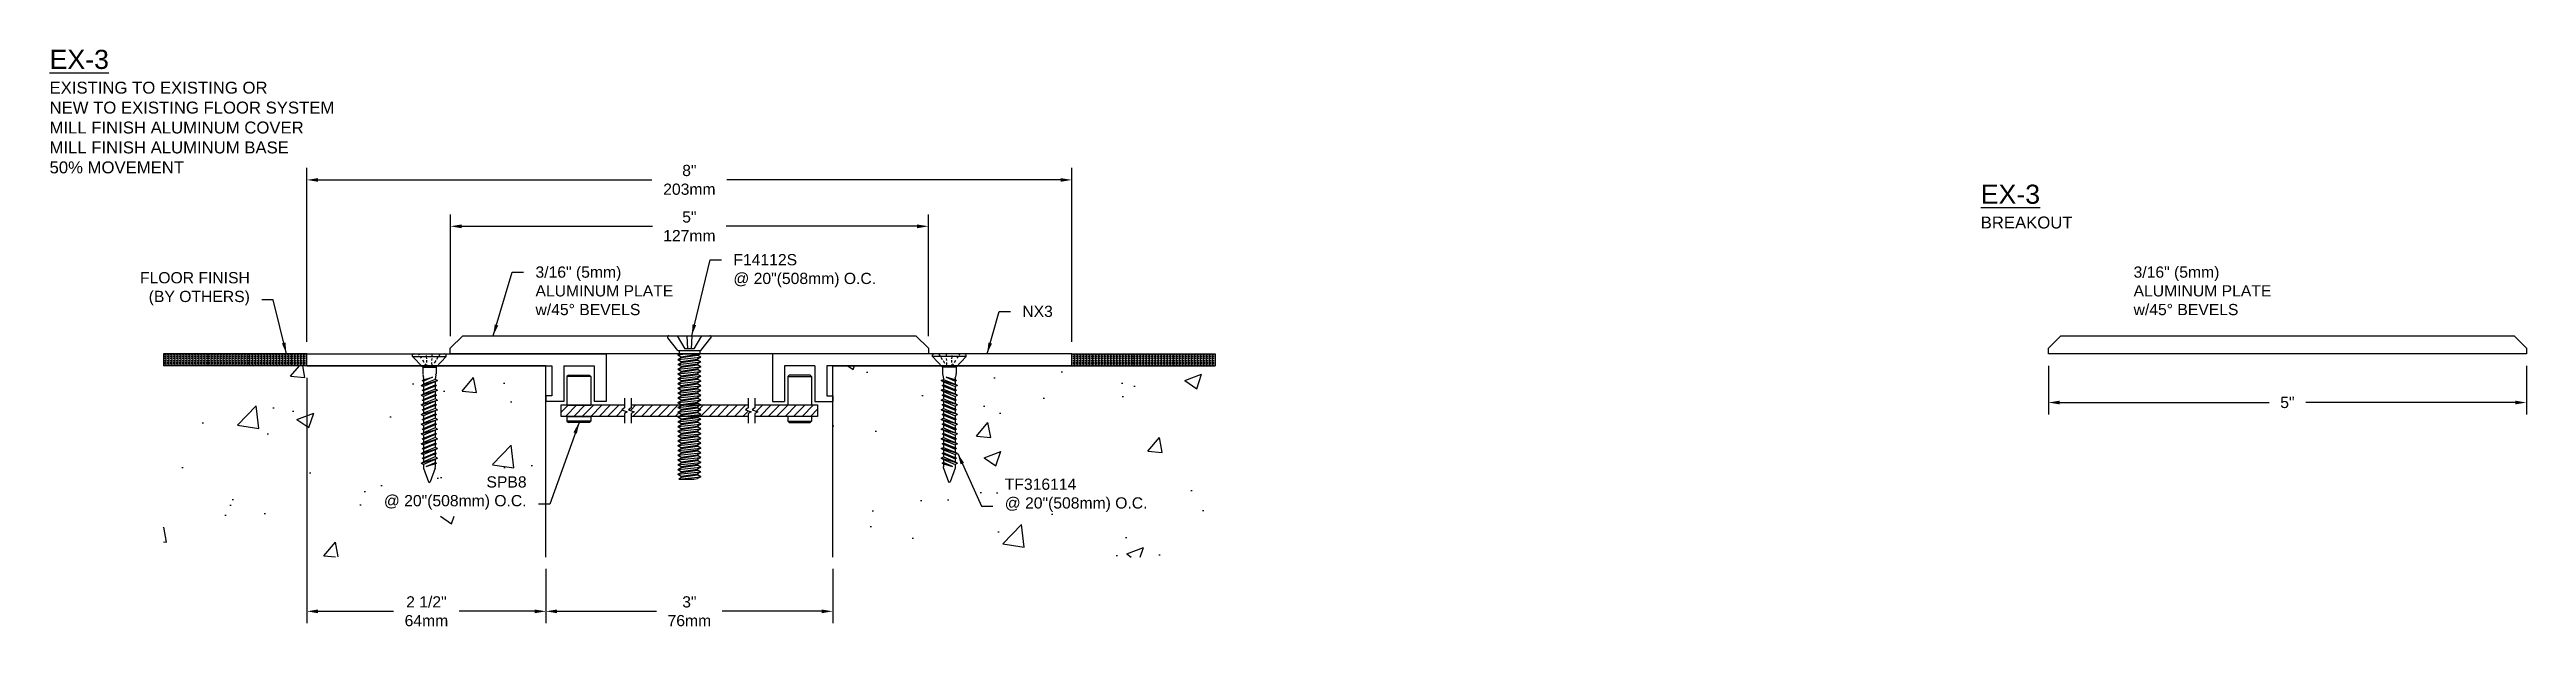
# Model space of a CAD drawing. Header units: inches. Extents: x 0.4 to 26.3, y 0.7 to 6.9.
import ezdxf

# ---------------------------------------------------------------- set-up
doc = ezdxf.new("R2010")
doc.units = ezdxf.units.IN
doc.header["$MEASUREMENT"] = 0
for name, color, linetype in [('Anchors', 4, 'Continuous'), ('Conditions', 1, 'Continuous'), ('Dimensions', 3, 'Continuous'), ('Metals', 7, 'Continuous'), ('Text', 2, 'Continuous')]:
    doc.layers.add(name, color=color, linetype=linetype)
doc.styles.add('Arial', font='arial.ttf')
doc.dimstyles.new('ARIAL', dxfattribs={"dimtxt": 0.1175, "dimasz": 0.1175, "dimexe": 0.125, "dimexo": 0.125, "dimgap": 0.125, "dimtad": 0, "dimtih": 1, "dimtoh": 1, "dimdec": 4, "dimzin": 0, "dimdsep": 46, "dimlunit": 4, "dimtxsty": 'Arial', "dimcen": 0.09, "dimadec": 0, "dimazin": 0, "dimtfac": 1, "dimtdec": 4, "dimtofl": 0, "dimtmove": 0, "dimatfit": 3, "dimfxl": 0, "dimfrac": 2, "dimtolj": 1, "dimtzin": 0, "dimarcsym": 0})

# ---------------------------------------------------------------- blocks, each defined once
blk = doc.blocks.new('nx3')
for p, q in [((0, 0.375), (0, 0.5)), ((0, 0.5), (3.13, 0.5)), ((0, 0.375), (2.562, 0.375)), ((2.562, 0.375), (2.562, 0.062)), ((2.687, 0.375), (2.687, 0)), ((2.687, 0.375), (3.005, 0.375)), ((3.005, 0.375), (3.005, 0)), ((3.13, 0.5), (3.13, 0)), ((2.5, 0.062), (2.5, 0)), ((2.562, 0.062), (2.5, 0.062)), ((2.687, 0), (2.5, 0)), ((3.13, 0), (3.005, 0))]:
    blk.add_line(p, q)
blk = doc.blocks.new('TF-316114')
for p, q in [((-0.163, 0), (0.163, 0)), ((-0.104, -0.013), (-0.113, 0)), ((-0.176, -0.029), (-0.175, -0.01)), ((-0.176, -0.029), (0.176, -0.029)), ((-0.176, -0.029), (-0.07, -0.141)), ((-0.082, -0.047), (-0.091, -0.032)), ((-0.074, -0.28), (0.032, -0.243)), ((-0.07, -0.141), (0.07, -0.141)), ((-0.07, -0.141), (-0.07, -0.208)), ((-0.053, -0.09), (-0.069, -0.066)), ((-0.069, -0.218), (-0.063, -0.244)), ((-0.062, -0.273), (0.032, -0.243)), ((0.032, -0.243), (-0.062, -0.286)), ((-0.062, -0.253), (-0.062, -0.273)), ((-0.031, -0.125), (-0.044, -0.104)), ((-0.031, -0.005), (-0.031, 0)), ((-0.03, -0.026), (-0.03, -0.019)), ((-0.028, -0.051), (-0.029, -0.032)), ((-0.026, -0.091), (-0.028, -0.065)), ((-0.024, -0.126), (-0.025, -0.11)), ((-0.024, -0.135), (-0.011, -0.135)), ((-0.002, -0.135), (0.018, -0.135)), ((0.037, -0.115), (0.024, -0.135)), ((0.024, -0.135), (0.025, -0.125)), ((0.025, -0.11), (0.026, -0.09)), ((0.027, -0.07), (0.029, -0.048)), ((0.03, -0.026), (0.031, -0.008)), ((0.066, -0.071), (0.049, -0.098)), ((0.062, -0.253), (0.062, -0.267)), ((0.069, -0.218), (0.063, -0.244)), ((0.07, -0.141), (0.176, -0.029)), ((0.07, -0.141), (0.07, -0.208)), ((0.09, -0.035), (0.075, -0.058)), ((0.11, -0.005), (0.098, -0.022)), ((0.176, -0.029), (0.175, -0.01)), ((-0.086, -0.33), (0.086, -0.28)), ((-0.086, -0.33), (-0.062, -0.317)), ((-0.086, -0.33), (-0.062, -0.343)), ((-0.086, -0.432), (0.086, -0.381)), ((-0.086, -0.432), (-0.062, -0.419)), ((-0.086, -0.432), (-0.062, -0.445)), ((-0.086, -0.534), (0.086, -0.483)), ((-0.074, -0.28), (-0.062, -0.273)), ((-0.074, -0.28), (-0.062, -0.286)), ((-0.074, -0.381), (0.074, -0.33)), ((-0.074, -0.381), (-0.062, -0.375)), ((-0.074, -0.381), (-0.062, -0.387)), ((-0.074, -0.483), (0.074, -0.432)), ((-0.074, -0.483), (-0.062, -0.477)), ((-0.074, -0.483), (-0.062, -0.489)), ((0.062, -0.267), (-0.062, -0.317)), ((-0.062, -0.286), (-0.062, -0.317)), ((0.062, -0.293), (-0.062, -0.343)), ((-0.062, -0.375), (0.062, -0.324)), ((0.062, -0.337), (-0.062, -0.387)), ((-0.062, -0.343), (-0.062, -0.375)), ((0.062, -0.368), (-0.062, -0.419)), ((-0.062, -0.387), (-0.062, -0.419)), ((0.062, -0.394), (-0.062, -0.445)), ((-0.062, -0.477), (0.062, -0.426)), ((0.062, -0.438), (-0.062, -0.489)), ((-0.062, -0.445), (-0.062, -0.477)), ((0.062, -0.47), (-0.062, -0.521)), ((-0.062, -0.489), (-0.062, -0.521)), ((0.062, -0.496), (-0.062, -0.546)), ((0.086, -0.28), (0.062, -0.267)), ((0.086, -0.28), (0.062, -0.293)), ((0.062, -0.293), (0.062, -0.324)), ((0.074, -0.33), (0.062, -0.324)), ((0.074, -0.33), (0.062, -0.337)), ((0.062, -0.337), (0.062, -0.368)), ((0.086, -0.381), (0.062, -0.368)), ((0.086, -0.381), (0.062, -0.394)), ((0.062, -0.394), (0.062, -0.426)), ((0.074, -0.432), (0.062, -0.426)), ((0.074, -0.432), (0.062, -0.438)), ((0.062, -0.438), (0.062, -0.47)), ((0.086, -0.483), (0.062, -0.47)), ((0.086, -0.483), (0.062, -0.496)), ((0.062, -0.496), (0.062, -0.527)), ((-0.086, -0.534), (-0.062, -0.521)), ((-0.086, -0.534), (-0.062, -0.546)), ((-0.086, -0.635), (0.086, -0.584)), ((-0.086, -0.635), (-0.062, -0.622)), ((-0.086, -0.635), (-0.062, -0.648)), ((-0.086, -0.737), (0.086, -0.686)), ((-0.086, -0.737), (-0.062, -0.724)), ((-0.086, -0.737), (-0.062, -0.75)), ((-0.074, -0.584), (0.074, -0.534)), ((-0.074, -0.584), (-0.062, -0.578)), ((-0.074, -0.584), (-0.062, -0.59)), ((-0.074, -0.686), (0.074, -0.635)), ((-0.074, -0.686), (-0.062, -0.68)), ((-0.074, -0.686), (-0.062, -0.692)), ((-0.074, -0.787), (0.074, -0.737)), ((-0.062, -0.578), (0.062, -0.527)), ((0.062, -0.54), (-0.062, -0.59)), ((-0.062, -0.546), (-0.062, -0.578)), ((0.062, -0.571), (-0.062, -0.622)), ((-0.062, -0.59), (-0.062, -0.622)), ((0.062, -0.597), (-0.062, -0.648)), ((-0.062, -0.68), (0.062, -0.629)), ((0.062, -0.641), (-0.062, -0.692)), ((-0.062, -0.648), (-0.062, -0.68)), ((0.062, -0.673), (-0.062, -0.724)), ((-0.062, -0.692), (-0.062, -0.724)), ((0.062, -0.699), (-0.062, -0.75)), ((-0.062, -0.781), (0.062, -0.73)), ((0.062, -0.743), (-0.062, -0.794)), ((-0.062, -0.75), (-0.062, -0.781)), ((0.062, -0.774), (-0.062, -0.825)), ((0.074, -0.534), (0.062, -0.527)), ((0.074, -0.534), (0.062, -0.54)), ((0.062, -0.54), (0.062, -0.571)), ((0.086, -0.584), (0.062, -0.571)), ((0.086, -0.584), (0.062, -0.597)), ((0.062, -0.597), (0.062, -0.629)), ((0.074, -0.635), (0.062, -0.629)), ((0.074, -0.635), (0.062, -0.641)), ((0.062, -0.641), (0.062, -0.673)), ((0.086, -0.686), (0.062, -0.673)), ((0.086, -0.686), (0.062, -0.699)), ((0.062, -0.699), (0.062, -0.73)), ((0.074, -0.737), (0.062, -0.73)), ((0.074, -0.737), (0.062, -0.743)), ((0.062, -0.743), (0.062, -0.774)), ((0.086, -0.787), (0.062, -0.774)), ((-0.086, -0.838), (0.086, -0.787)), ((-0.086, -0.838), (-0.062, -0.825)), ((-0.086, -0.838), (-0.062, -0.851)), ((-0.086, -0.94), (0.086, -0.889)), ((-0.086, -0.94), (-0.062, -0.927)), ((-0.086, -0.94), (-0.062, -0.953)), ((-0.086, -1.041), (0.086, -0.991)), ((-0.086, -1.041), (-0.062, -1.028)), ((-0.074, -0.787), (-0.062, -0.781)), ((-0.074, -0.787), (-0.062, -0.794)), ((-0.074, -0.889), (0.074, -0.838)), ((-0.074, -0.889), (-0.062, -0.883)), ((-0.074, -0.889), (-0.062, -0.895)), ((-0.074, -0.991), (0.074, -0.94)), ((-0.074, -0.991), (-0.062, -0.984)), ((-0.074, -0.991), (-0.062, -0.997)), ((-0.062, -0.794), (-0.062, -0.825)), ((0.062, -0.8), (-0.062, -0.851)), ((-0.062, -0.883), (0.062, -0.832)), ((0.062, -0.844), (-0.062, -0.895)), ((-0.062, -0.851), (-0.062, -0.883)), ((0.062, -0.876), (-0.062, -0.927)), ((-0.062, -0.895), (-0.062, -0.927)), ((0.062, -0.902), (-0.062, -0.953)), ((-0.062, -0.984), (0.062, -0.934)), ((0.062, -0.946), (-0.062, -0.997)), ((-0.062, -0.953), (-0.062, -0.984)), ((0.062, -0.978), (-0.062, -1.028)), ((-0.062, -0.997), (-0.062, -1.028)), ((0.062, -1.003), (-0.062, -1.054)), ((-0.062, -1.086), (0.062, -1.035)), ((0.086, -0.787), (0.062, -0.8)), ((0.062, -0.8), (0.062, -0.832)), ((0.074, -0.838), (0.062, -0.832)), ((0.074, -0.838), (0.062, -0.844)), ((0.062, -0.844), (0.062, -0.876)), ((0.086, -0.889), (0.062, -0.876)), ((0.086, -0.889), (0.062, -0.902)), ((0.062, -0.902), (0.062, -0.934)), ((0.074, -0.94), (0.062, -0.934)), ((0.074, -0.94), (0.062, -0.946)), ((0.062, -0.946), (0.062, -0.978)), ((0.086, -0.991), (0.062, -0.978)), ((0.086, -0.991), (0.062, -1.003)), ((0.062, -1.003), (0.062, -1.035)), ((0.074, -1.041), (0.062, -1.035)), ((-0.086, -1.041), (-0.062, -1.054)), ((-0.086, -1.143), (0.086, -1.092)), ((-0.086, -1.143), (-0.062, -1.13)), ((-0.086, -1.143), (-0.062, -1.156)), ((-0.074, -1.092), (0.074, -1.041)), ((-0.074, -1.092), (-0.062, -1.086)), ((-0.074, -1.092), (-0.062, -1.098)), ((0.062, -1.047), (-0.062, -1.098)), ((-0.062, -1.054), (-0.062, -1.086)), ((0.062, -1.079), (-0.062, -1.13)), ((-0.062, -1.098), (-0.062, -1.13)), ((0.062, -1.105), (-0.062, -1.156)), ((-0.062, -1.156), (-0.062, -1.182)), ((-0.06, -1.197), (-0.01, -1.34)), ((-0.034, -1.18), (0.062, -1.137)), ((-0.034, -1.18), (0.074, -1.143)), ((0.062, -1.149), (-0.034, -1.18)), ((0.06, -1.197), (0.01, -1.34)), ((0.074, -1.041), (0.062, -1.047)), ((0.062, -1.047), (0.062, -1.079)), ((0.086, -1.092), (0.062, -1.079)), ((0.086, -1.092), (0.062, -1.105)), ((0.062, -1.105), (0.062, -1.137)), ((0.074, -1.143), (0.062, -1.137)), ((0.074, -1.143), (0.062, -1.149)), ((0.062, -1.149), (0.062, -1.182))]:
    blk.add_line(p, q)
for centre, radius, start, end in [((-0.163, -0.011), 0.0112, 90, 175), ((-0.023, -0.208), 0.0465, 180, 191.9357), ((-0.109, -0.253), 0.0465, 0, 11.9357), ((0.109, -0.253), 0.0465, 168.0643, 180), ((0.023, -0.208), 0.0465, 348.0643, 0), ((0.163, -0.011), 0.0112, 5, 90), ((-0.016, -1.182), 0.0465, 180, 199.3058), ((0.016, -1.182), 0.0465, 340.6942, 0), ((0, -1.335), 0.0106, 204.1001, 335.8999)]:
    blk.add_arc(centre, radius, start, end)
blk = doc.blocks.new('TF316114')
blk.add_blockref('TF-316114', (0, 0))
blk = doc.blocks.new('F14112S')
for p, q in [((-0.214, 0), (0.214, 0)), ((-0.128, 0), (-0.047, -0.137)), ((-0.025, 0), (-0.02, -0.137)), ((0.025, 0), (0.02, -0.137)), ((0.128, 0), (0.048, -0.137)), ((-0.119, -0.155), (-0.226, -0.024)), ((-0.119, -0.155), (0.119, -0.155)), ((-0.119, -0.2), (-0.108, -0.195)), ((-0.119, -0.2), (-0.068, -0.195)), ((-0.119, -0.2), (-0.085, -0.22)), ((-0.119, -0.25), (0.119, -0.225)), ((-0.119, -0.25), (-0.085, -0.23)), ((-0.119, -0.25), (-0.085, -0.27)), ((-0.108, -0.155), (-0.108, -0.195)), ((0.108, -0.195), (-0.108, -0.195)), ((-0.085, -0.22), (0.085, -0.195)), ((-0.085, -0.23), (0.085, -0.205)), ((-0.085, -0.22), (-0.085, -0.23)), ((-0.085, -0.27), (0.085, -0.245)), ((-0.085, -0.28), (0.085, -0.255)), ((0.048, -0.137), (-0.047, -0.137)), ((0.108, -0.195), (0.085, -0.205)), ((0.119, -0.225), (0.085, -0.205)), ((0.119, -0.225), (0.085, -0.245)), ((0.085, -0.245), (0.085, -0.255)), ((0.119, -0.275), (0.085, -0.255)), ((0.108, -0.155), (0.108, -0.195)), ((0.119, -0.155), (0.226, -0.024)), ((-0.119, -0.3), (0.119, -0.275)), ((-0.119, -0.3), (-0.085, -0.28)), ((-0.119, -0.3), (-0.085, -0.32)), ((-0.119, -0.35), (0.119, -0.325)), ((-0.119, -0.35), (-0.085, -0.33)), ((-0.119, -0.35), (-0.085, -0.37)), ((-0.119, -0.4), (0.119, -0.375)), ((-0.119, -0.4), (-0.085, -0.38)), ((-0.119, -0.4), (-0.085, -0.42)), ((-0.119, -0.45), (0.119, -0.425)), ((-0.119, -0.45), (-0.085, -0.43)), ((-0.119, -0.45), (-0.085, -0.47)), ((-0.119, -0.5), (0.119, -0.475)), ((-0.119, -0.5), (-0.085, -0.48)), ((-0.119, -0.5), (-0.085, -0.52)), ((-0.085, -0.27), (-0.085, -0.28)), ((-0.085, -0.32), (0.085, -0.295)), ((-0.085, -0.33), (0.085, -0.305)), ((-0.085, -0.32), (-0.085, -0.33)), ((-0.085, -0.37), (0.085, -0.345)), ((-0.085, -0.38), (0.085, -0.355)), ((-0.085, -0.37), (-0.085, -0.38)), ((-0.085, -0.42), (0.085, -0.395)), ((-0.085, -0.43), (0.085, -0.405)), ((-0.085, -0.42), (-0.085, -0.43)), ((-0.085, -0.47), (0.085, -0.445)), ((-0.085, -0.48), (0.085, -0.455)), ((-0.085, -0.47), (-0.085, -0.48)), ((-0.085, -0.52), (0.085, -0.495)), ((-0.085, -0.53), (0.085, -0.505)), ((0.119, -0.275), (0.085, -0.295)), ((0.085, -0.295), (0.085, -0.305)), ((0.119, -0.325), (0.085, -0.305)), ((0.119, -0.325), (0.085, -0.345)), ((0.085, -0.345), (0.085, -0.355)), ((0.119, -0.375), (0.085, -0.355)), ((0.119, -0.375), (0.085, -0.395)), ((0.085, -0.395), (0.085, -0.405)), ((0.119, -0.425), (0.085, -0.405)), ((0.119, -0.425), (0.085, -0.445)), ((0.085, -0.445), (0.085, -0.455)), ((0.119, -0.475), (0.085, -0.455)), ((0.119, -0.475), (0.085, -0.495)), ((0.085, -0.495), (0.085, -0.505)), ((0.119, -0.525), (0.085, -0.505)), ((-0.119, -0.55), (0.119, -0.525)), ((-0.119, -0.55), (-0.085, -0.53)), ((-0.119, -0.55), (-0.085, -0.57)), ((-0.119, -0.6), (0.119, -0.575)), ((-0.119, -0.6), (-0.085, -0.58)), ((-0.119, -0.6), (-0.085, -0.62)), ((-0.119, -0.65), (0.119, -0.625)), ((-0.119, -0.65), (-0.085, -0.63)), ((-0.119, -0.65), (-0.085, -0.67)), ((-0.119, -0.7), (0.119, -0.675)), ((-0.119, -0.7), (-0.085, -0.68)), ((-0.119, -0.7), (-0.085, -0.72)), ((-0.119, -0.75), (0.119, -0.725)), ((-0.119, -0.75), (-0.085, -0.73)), ((-0.119, -0.75), (-0.085, -0.77)), ((-0.119, -0.8), (0.119, -0.775)), ((-0.085, -0.52), (-0.085, -0.53)), ((-0.085, -0.57), (0.085, -0.545)), ((-0.085, -0.58), (0.085, -0.555)), ((-0.085, -0.57), (-0.085, -0.58)), ((-0.085, -0.62), (0.085, -0.595)), ((-0.085, -0.63), (0.085, -0.605)), ((-0.085, -0.62), (-0.085, -0.63)), ((-0.085, -0.67), (0.085, -0.645)), ((-0.085, -0.68), (0.085, -0.655)), ((-0.085, -0.67), (-0.085, -0.68)), ((-0.085, -0.72), (0.085, -0.695)), ((-0.085, -0.73), (0.085, -0.705)), ((-0.085, -0.72), (-0.085, -0.73)), ((-0.085, -0.77), (0.085, -0.745)), ((-0.085, -0.78), (0.085, -0.755)), ((-0.085, -0.77), (-0.085, -0.78)), ((0.119, -0.525), (0.085, -0.545)), ((0.085, -0.545), (0.085, -0.555)), ((0.119, -0.575), (0.085, -0.555)), ((0.119, -0.575), (0.085, -0.595)), ((0.085, -0.595), (0.085, -0.605)), ((0.119, -0.625), (0.085, -0.605)), ((0.119, -0.625), (0.085, -0.645)), ((0.085, -0.645), (0.085, -0.655)), ((0.119, -0.675), (0.085, -0.655)), ((0.119, -0.675), (0.085, -0.695)), ((0.085, -0.695), (0.085, -0.705)), ((0.119, -0.725), (0.085, -0.705)), ((0.119, -0.725), (0.085, -0.745)), ((0.085, -0.745), (0.085, -0.755)), ((0.119, -0.775), (0.085, -0.755)), ((0.119, -0.775), (0.085, -0.795)), ((-0.119, -0.8), (-0.085, -0.78)), ((-0.119, -0.8), (-0.085, -0.82)), ((-0.119, -0.85), (0.119, -0.825)), ((-0.119, -0.85), (-0.085, -0.83)), ((-0.119, -0.85), (-0.085, -0.87)), ((-0.119, -0.9), (0.119, -0.875)), ((-0.119, -0.9), (-0.085, -0.88)), ((-0.119, -0.9), (-0.085, -0.92)), ((-0.119, -0.95), (0.119, -0.925)), ((-0.119, -0.95), (-0.085, -0.93)), ((-0.119, -0.95), (-0.085, -0.97)), ((-0.119, -1), (0.119, -0.975)), ((-0.119, -1), (-0.085, -0.98)), ((-0.119, -1), (-0.085, -1.02)), ((-0.119, -1.05), (0.119, -1.025)), ((-0.119, -1.05), (-0.085, -1.03)), ((-0.085, -0.82), (0.085, -0.795)), ((-0.085, -0.83), (0.085, -0.805)), ((-0.085, -0.82), (-0.085, -0.83)), ((-0.085, -0.87), (0.085, -0.845)), ((-0.085, -0.88), (0.085, -0.855)), ((-0.085, -0.87), (-0.085, -0.88)), ((-0.085, -0.92), (0.085, -0.895)), ((-0.085, -0.93), (0.085, -0.905)), ((-0.085, -0.92), (-0.085, -0.93)), ((-0.085, -0.97), (0.085, -0.945)), ((-0.085, -0.98), (0.085, -0.955)), ((-0.085, -0.97), (-0.085, -0.98)), ((-0.085, -1.02), (0.085, -0.995)), ((-0.085, -1.03), (0.085, -1.005)), ((-0.085, -1.02), (-0.085, -1.03)), ((0.085, -0.795), (0.085, -0.805)), ((0.119, -0.825), (0.085, -0.805)), ((0.119, -0.825), (0.085, -0.845)), ((0.085, -0.845), (0.085, -0.855)), ((0.119, -0.875), (0.085, -0.855)), ((0.119, -0.875), (0.085, -0.895)), ((0.085, -0.895), (0.085, -0.905)), ((0.119, -0.925), (0.085, -0.905)), ((0.119, -0.925), (0.085, -0.945)), ((0.085, -0.945), (0.085, -0.955)), ((0.119, -0.975), (0.085, -0.955)), ((0.119, -0.975), (0.085, -0.995)), ((0.085, -0.995), (0.085, -1.005)), ((0.119, -1.025), (0.085, -1.005)), ((0.119, -1.025), (0.085, -1.045)), ((-0.119, -1.05), (-0.085, -1.07)), ((-0.119, -1.1), (0.119, -1.075)), ((-0.119, -1.1), (-0.085, -1.08)), ((-0.119, -1.1), (-0.085, -1.12)), ((-0.119, -1.15), (0.119, -1.125)), ((-0.119, -1.15), (-0.085, -1.13)), ((-0.119, -1.15), (-0.085, -1.17)), ((-0.119, -1.2), (0.119, -1.175)), ((-0.119, -1.2), (-0.085, -1.18)), ((-0.119, -1.2), (-0.085, -1.22)), ((-0.119, -1.25), (0.119, -1.225)), ((-0.119, -1.25), (-0.085, -1.23)), ((-0.119, -1.25), (-0.085, -1.27)), ((-0.119, -1.3), (0.119, -1.275)), ((-0.119, -1.3), (-0.085, -1.28)), ((-0.085, -1.07), (0.085, -1.045)), ((-0.085, -1.08), (0.085, -1.055)), ((-0.085, -1.07), (-0.085, -1.08)), ((-0.085, -1.12), (0.085, -1.095)), ((-0.085, -1.13), (0.085, -1.105)), ((-0.085, -1.12), (-0.085, -1.13)), ((-0.085, -1.17), (0.085, -1.145)), ((-0.085, -1.18), (0.085, -1.155)), ((-0.085, -1.17), (-0.085, -1.18)), ((-0.085, -1.22), (0.085, -1.195)), ((-0.085, -1.23), (0.085, -1.205)), ((-0.085, -1.22), (-0.085, -1.23)), ((-0.085, -1.27), (0.085, -1.245)), ((-0.085, -1.28), (0.085, -1.255)), ((-0.085, -1.27), (-0.085, -1.28)), ((-0.085, -1.32), (0.085, -1.295)), ((0.085, -1.045), (0.085, -1.055)), ((0.119, -1.075), (0.085, -1.055)), ((0.119, -1.075), (0.085, -1.095)), ((0.085, -1.095), (0.085, -1.105)), ((0.119, -1.125), (0.085, -1.105)), ((0.119, -1.125), (0.085, -1.145)), ((0.085, -1.145), (0.085, -1.155)), ((0.119, -1.175), (0.085, -1.155)), ((0.119, -1.175), (0.085, -1.195)), ((0.085, -1.195), (0.085, -1.205)), ((0.119, -1.225), (0.085, -1.205)), ((0.119, -1.225), (0.085, -1.245)), ((0.085, -1.245), (0.085, -1.255)), ((0.119, -1.275), (0.085, -1.255)), ((0.119, -1.275), (0.085, -1.295)), ((0.085, -1.295), (0.085, -1.305)), ((-0.119, -1.3), (-0.085, -1.32)), ((-0.119, -1.35), (0.119, -1.325)), ((-0.119, -1.35), (-0.085, -1.33)), ((-0.119, -1.35), (-0.085, -1.37)), ((-0.119, -1.4), (0.119, -1.375)), ((-0.119, -1.4), (-0.085, -1.38)), ((-0.119, -1.4), (-0.085, -1.42)), ((-0.119, -1.45), (0.119, -1.425)), ((-0.119, -1.45), (-0.085, -1.43)), ((-0.119, -1.45), (-0.085, -1.47)), ((-0.11, -1.5), (0.119, -1.475)), ((-0.11, -1.5), (-0.085, -1.48)), ((-0.11, -1.5), (0.048, -1.5)), ((-0.085, -1.33), (0.085, -1.305)), ((-0.085, -1.32), (-0.085, -1.33)), ((-0.085, -1.37), (0.085, -1.345)), ((-0.085, -1.38), (0.085, -1.355)), ((-0.085, -1.37), (-0.085, -1.38)), ((-0.085, -1.42), (0.085, -1.395)), ((-0.085, -1.43), (0.085, -1.405)), ((-0.085, -1.42), (-0.085, -1.43)), ((-0.085, -1.47), (0.085, -1.445)), ((-0.085, -1.48), (0.085, -1.455)), ((-0.085, -1.47), (-0.085, -1.48)), ((0.048, -1.5), (0.085, -1.495)), ((0.119, -1.325), (0.085, -1.305)), ((0.119, -1.325), (0.085, -1.345)), ((0.085, -1.345), (0.085, -1.355)), ((0.119, -1.375), (0.085, -1.355)), ((0.119, -1.375), (0.085, -1.395)), ((0.085, -1.395), (0.085, -1.405)), ((0.119, -1.425), (0.085, -1.405)), ((0.119, -1.425), (0.085, -1.445)), ((0.085, -1.445), (0.085, -1.455)), ((0.119, -1.475), (0.085, -1.455)), ((0.119, -1.475), (0.085, -1.495))]:
    blk.add_line(p, q)
for centre, start, end in [((-0.214, -0.015), 90, 219.032), ((0.214, -0.015), 320.968, 90)]:
    blk.add_arc(centre, 0.015, start, end)
blk = doc.blocks.new('*D5')
at = {"layer": 'Defpoints', "color": 0}
for p in [(5.564, 1.557), (8.564, 1.557), (8.564, 0.989)]:
    blk.add_point(p, dxfattribs=at)
at = {"layer": 'Dimensions', "color": 0, "lineweight": -2}
for p, q in [((5.564, 1.432), (5.564, 0.864)), ((8.564, 1.432), (8.564, 0.864)), ((5.681, 0.989), (6.72, 0.989)), ((8.446, 0.989), (7.408, 0.989))]:
    blk.add_line(p, q, dxfattribs=at)
at = {"layer": 'Dimensions', "color": 0}
for points in [[(5.681, 1.008), (5.681, 0.969), (5.564, 0.989)], [(8.446, 1.008), (8.446, 0.969), (8.564, 0.989)]]:
    blk.add_solid(points, dxfattribs=at)
at = {"layer": 'Dimensions', "color": 0, "insert": (7.064, 0.989), "char_height": 0.1175, "attachment_point": 5, "style": 'Arial'}
blk.add_mtext('\\A1;3"\\P76mm', dxfattribs=at)
blk = doc.blocks.new('*D6')
at = {"layer": 'Defpoints', "color": 0}
for p in [(3.064, 3.557), (5.564, 1.557), (3.064, 0.989)]:
    blk.add_point(p, dxfattribs=at)
at = {"layer": 'Dimensions', "color": 0, "lineweight": -2}
for p, q in [((3.064, 3.432), (3.064, 0.864)), ((5.564, 1.432), (5.564, 0.864)), ((3.181, 0.989), (3.969, 0.989)), ((5.446, 0.989), (4.658, 0.989))]:
    blk.add_line(p, q, dxfattribs=at)
at = {"layer": 'Dimensions', "color": 0}
for points in [[(3.181, 1.008), (3.181, 0.969), (3.064, 0.989)], [(5.446, 1.008), (5.446, 0.969), (5.564, 0.989)]]:
    blk.add_solid(points, dxfattribs=at)
at = {"layer": 'Dimensions', "color": 0, "insert": (4.314, 0.989), "char_height": 0.1175, "attachment_point": 5, "style": 'Arial'}
blk.add_mtext('\\A1;2 1/2"\\P64mm', dxfattribs=at)
blk = doc.blocks.new('*D7')
at = {"layer": 'Defpoints', "color": 0}
for p in [(9.564, 5.016), (4.564, 3.742), (9.564, 3.742)]:
    blk.add_point(p, dxfattribs=at)
at = {"layer": 'Dimensions', "color": 0, "lineweight": -2}
for p, q in [((4.564, 3.867), (4.564, 5.141)), ((4.681, 5.016), (6.679, 5.016)), ((9.446, 5.016), (7.448, 5.016)), ((9.564, 3.867), (9.564, 5.141))]:
    blk.add_line(p, q, dxfattribs=at)
at = {"layer": 'Dimensions', "color": 0}
for points in [[(4.681, 5.035), (4.681, 4.996), (4.564, 5.016)], [(9.446, 5.035), (9.446, 4.996), (9.564, 5.016)]]:
    blk.add_solid(points, dxfattribs=at)
at = {"layer": 'Dimensions', "color": 0, "insert": (7.064, 5.016), "char_height": 0.1175, "attachment_point": 5, "style": 'Arial'}
blk.add_mtext('\\A1;5"\\P127mm', dxfattribs=at)
blk = doc.blocks.new('*D8')
at = {"layer": 'Defpoints', "color": 0}
for p in [(11.064, 5.501), (3.064, 3.682), (11.064, 3.682)]:
    blk.add_point(p, dxfattribs=at)
at = {"layer": 'Dimensions', "color": 0, "lineweight": -2}
for p, q in [((3.064, 3.807), (3.064, 5.626)), ((3.181, 5.501), (6.673, 5.501)), ((10.946, 5.501), (7.455, 5.501)), ((11.064, 3.807), (11.064, 5.626))]:
    blk.add_line(p, q, dxfattribs=at)
at = {"layer": 'Dimensions', "color": 0}
for points in [[(3.181, 5.52), (3.181, 5.481), (3.064, 5.501)], [(10.946, 5.52), (10.946, 5.481), (11.064, 5.501)]]:
    blk.add_solid(points, dxfattribs=at)
at = {"layer": 'Dimensions', "color": 0, "insert": (7.064, 5.501), "char_height": 0.1175, "attachment_point": 5, "style": 'Arial'}
blk.add_mtext('\\A1;8"\\P203mm', dxfattribs=at)
blk = doc.blocks.new('PIN')
for p, q in [((-0.16, 0.17), (-0.145, 0.185)), ((-0.16, 0.17), (0.09, 0.17)), ((-0.16, 0.17), (-0.16, -0.128)), ((0.075, 0.185), (-0.145, 0.185)), ((0.075, 0.185), (0.09, 0.17)), ((0.09, 0.17), (0.09, -0.128)), ((0.09, -0.128), (-0.16, -0.128)), ((0.09, -0.248), (-0.16, -0.248)), ((-0.16, -0.248), (-0.16, -0.295)), ((0.09, -0.248), (0.09, -0.295)), ((-0.16, -0.295), (0.09, -0.295)), ((-0.16, -0.295), (-0.145, -0.31)), ((-0.145, -0.31), (0.075, -0.31)), ((0.09, -0.295), (0.075, -0.31))]:
    blk.add_line(p, q)
blk = doc.blocks.new('SPB8')
h = blk.add_hatch()
h.set_pattern_fill('ANSI31', color=256, scale=0.5, style=0)
h.paths.add_polyline_path([(8.405, 3.027), (8.405, 3.147), (7.75, 3.147), (7.75, 3.117), (7.721, 3.098), (7.779, 3.076), (7.75, 3.057), (7.75, 3.027)])
h.paths.add_polyline_path([(7.157, 3.147), (7.183, 3.132), (7.149, 3.112), (7.149, 3.102), (7.183, 3.082), (7.149, 3.062), (7.149, 3.052), (7.183, 3.032), (7.174, 3.027), (7.68, 3.027), (7.68, 3.057), (7.709, 3.076), (7.651, 3.098), (7.68, 3.117), (7.68, 3.147)])
h.paths.add_polyline_path([(6.456, 3.147), (6.456, 3.117), (6.427, 3.098), (6.485, 3.076), (6.456, 3.057), (6.456, 3.027), (6.979, 3.027), (6.979, 3.037), (6.945, 3.057), (6.979, 3.077), (6.979, 3.087), (6.945, 3.107), (6.979, 3.127), (6.979, 3.137), (6.962, 3.147)])
h.paths.add_polyline_path([(5.722, 3.147), (5.722, 3.027), (6.386, 3.027), (6.386, 3.057), (6.415, 3.076), (6.357, 3.098), (6.386, 3.117), (6.386, 3.147)])
for points in [[(6.386, 3.027), (5.722, 3.027), (5.722, 3.147), (6.386, 3.147)], [(6.386, 3.217), (6.386, 3.117), (6.357, 3.098), (6.415, 3.076), (6.386, 3.057), (6.386, 2.957)], [(6.456, 3.217), (6.456, 3.117), (6.427, 3.098), (6.485, 3.076), (6.456, 3.057), (6.456, 2.957)], [(6.456, 3.147), (7.68, 3.147)], [(7.68, 3.217), (7.68, 3.117), (7.651, 3.098), (7.709, 3.076), (7.68, 3.057), (7.68, 2.957)], [(7.75, 3.217), (7.75, 3.117), (7.721, 3.098), (7.779, 3.076), (7.75, 3.057), (7.75, 2.957)], [(7.75, 3.147), (8.405, 3.147), (8.405, 3.027), (7.75, 3.027)], [(7.68, 3.027), (6.456, 3.027)]]:
    blk.add_lwpolyline(points)
at = {"xscale": -1}
blk.add_blockref('PIN', (5.874, 3.274), dxfattribs=at)
blk.add_blockref('PIN', (8.253, 3.274))
blk = doc.blocks.new('*D13')
at = {"layer": 'Defpoints', "color": 0}
for p in [(21.277, 3.682), (26.277, 3.682), (26.277, 3.173)]:
    blk.add_point(p, dxfattribs=at)
at = {"layer": 'Dimensions', "color": 0, "lineweight": -2}
for p, q in [((21.277, 3.557), (21.277, 3.048)), ((26.277, 3.557), (26.277, 3.048)), ((21.395, 3.173), (23.585, 3.173)), ((26.16, 3.173), (23.97, 3.173))]:
    blk.add_line(p, q, dxfattribs=at)
at = {"layer": 'Dimensions', "color": 0}
for points in [[(21.395, 3.192), (21.395, 3.153), (21.277, 3.173)], [(26.16, 3.192), (26.16, 3.153), (26.277, 3.173)]]:
    blk.add_solid(points, dxfattribs=at)
at = {"layer": 'Dimensions', "color": 0, "insert": (23.777, 3.173), "char_height": 0.1175, "attachment_point": 5, "style": 'Arial'}
blk.add_mtext('\\A1;5"', dxfattribs=at)

msp = doc.modelspace()

# ---------------------------------------------------------------- hatches: boundary and pattern name
at = {"layer": 'Conditions'}
h = msp.add_hatch(dxfattribs=at)
h.set_pattern_fill('ANSI33', color=256, scale=0.125, angle=45, style=0)
h.paths.add_polyline_path([(3.06366, 3.682), (1.56366, 3.682), (1.56366, 3.55721), (3.06366, 3.55721)])
h = msp.add_hatch(dxfattribs=at)
h.set_pattern_fill('ANSI33', color=256, scale=0.125, angle=45, style=0)
h.set_pattern_definition([(90, (14.12732, 0), (0.03125, 7e-18), []), (90, (14.111695, 0.015625), (0.03125, 7e-18), [0.015625, -0.0078125])])
h.paths.add_polyline_path([(12.56366, 3.55721), (12.56366, 3.682), (11.06366, 3.682), (11.06366, 3.55721)])
h = msp.add_hatch(dxfattribs=at)
h.set_pattern_fill('AR-CONC', color=256, scale=0.25, style=0)
h.paths.add_polyline_path([(4.25841, 2.84382), (4.28241, 2.85674), (4.28241, 2.88844), (4.27097, 2.8946), (4.28241, 2.90076), (4.28241, 2.93246), (4.25841, 2.94538), (4.28241, 2.9583), (4.28241, 2.99), (4.27097, 2.99616), (4.28241, 3.00232), (4.28241, 3.03402), (4.25841, 3.04694), (4.28241, 3.05987), (4.28241, 3.09156), (4.27097, 3.09772), (4.28241, 3.10389), (4.28241, 3.13558), (4.25841, 3.1485), (4.28241, 3.16143), (4.28241, 3.19312), (4.27097, 3.19929), (4.28241, 3.20545), (4.28241, 3.23714), (4.25841, 3.25007), (4.28241, 3.26299), (4.28241, 3.29469), (4.27097, 3.30085), (4.28241, 3.30701), (4.28241, 3.33871), (4.25841, 3.35163), (4.28241, 3.36455), (4.28241, 3.39625), (4.27097, 3.40241), (4.28241, 3.40857), (4.28241, 3.42871, 0.05212645), (4.2814, 3.43832), (4.27491, 3.46905), (4.27491, 3.541), (4.25976, 3.557), (3.06366, 3.557), (1.56366, 3.557), (1.56366, 1.55721), (5.56366, 1.55721), (5.56366, 3.557), (4.42956, 3.557), (4.41441, 3.541), (4.41441, 3.46905), (4.40792, 3.43832, 0.05212645), (4.40691, 3.42871), (4.40691, 3.41534), (4.43091, 3.40241), (4.40691, 3.38949), (4.40691, 3.35779), (4.41835, 3.35163), (4.40691, 3.34547), (4.40691, 3.31377), (4.43091, 3.30085), (4.40691, 3.28792), (4.40691, 3.25623), (4.41835, 3.25007), (4.40691, 3.2439), (4.40691, 3.21221), (4.43091, 3.19929), (4.40691, 3.18636), (4.40691, 3.15467), (4.41835, 3.1485), (4.40691, 3.14234), (4.40691, 3.11065), (4.43091, 3.09772), (4.40691, 3.0848), (4.40691, 3.05311), (4.41835, 3.04694), (4.40691, 3.04078), (4.40691, 3.00909), (4.43091, 2.99616), (4.40691, 2.98324), (4.40691, 2.95154), (4.41835, 2.94538), (4.40691, 2.93922), (4.40691, 2.90752), (4.43091, 2.8946), (4.40691, 2.88167), (4.40691, 2.84998), (4.41835, 2.84382), (4.40691, 2.83765), (4.40691, 2.80596), (4.43091, 2.79304), (4.40691, 2.78011), (4.40691, 2.74842), (4.41835, 2.74225), (4.40691, 2.73609), (4.40691, 2.7044), (4.43091, 2.69147), (4.40691, 2.67855), (4.40691, 2.64686), (4.41835, 2.64069), (4.40691, 2.63453), (4.40691, 2.60284), (4.43091, 2.58991), (4.40691, 2.57699), (4.40691, 2.54529), (4.41835, 2.53913), (4.40691, 2.53297), (4.40691, 2.49243), (4.35488, 2.34392, -0.77412328), (4.33444, 2.34392), (4.28241, 2.49243), (4.28241, 2.52621), (4.25841, 2.53913), (4.28241, 2.55205), (4.28241, 2.58375), (4.27097, 2.58991), (4.28241, 2.59607), (4.28241, 2.62777), (4.25841, 2.64069), (4.28241, 2.65362), (4.28241, 2.68531), (4.27097, 2.69147), (4.28241, 2.69764), (4.28241, 2.72933), (4.25841, 2.74225), (4.28241, 2.75518), (4.28241, 2.78687), (4.27097, 2.79304), (4.28241, 2.7992), (4.28241, 2.83089)])
h.paths.add_polyline_path([(3.93856, 2.27668), (5.00443, 2.27668), (5.00443, 2.44651), (5.49875, 2.44651), (5.49875, 1.98335), (3.93856, 1.98335)], flags=16)
h.paths.add_polyline_path([(3.94813, 2.43376), (5.47652, 2.43376), (5.47652, 2.02296), (3.94813, 2.02296)], flags=24)
h = msp.add_hatch(dxfattribs=at)
h.set_pattern_fill('AR-CONC', color=256, scale=0.25, style=0)
h.paths.add_polyline_path([(9.86756, 3.557), (9.85241, 3.541), (9.85241, 3.46905), (9.84592, 3.43832, 0.05212645), (9.84491, 3.42871), (9.84491, 3.40857), (9.85635, 3.40241), (9.84491, 3.39625), (9.84491, 3.36455), (9.86891, 3.35163), (9.84491, 3.33871), (9.84491, 3.30701), (9.85635, 3.30085), (9.84491, 3.29469), (9.84491, 3.26299), (9.86891, 3.25007), (9.84491, 3.23714), (9.84491, 3.20545), (9.85635, 3.19929), (9.84491, 3.19312), (9.84491, 3.16143), (9.86891, 3.1485), (9.84491, 3.13558), (9.84491, 3.10389), (9.85635, 3.09772), (9.84491, 3.09156), (9.84491, 3.05987), (9.86891, 3.04694), (9.84491, 3.03402), (9.84491, 3.00232), (9.85635, 2.99616), (9.84491, 2.99), (9.84491, 2.9583), (9.86891, 2.94538), (9.84491, 2.93246), (9.84491, 2.90076), (9.85635, 2.8946), (9.84491, 2.88844), (9.84491, 2.85674), (9.86891, 2.84382), (9.84491, 2.83089), (9.84491, 2.7992), (9.85635, 2.79304), (9.84491, 2.78687), (9.84491, 2.75518), (9.86891, 2.74225), (9.84491, 2.72933), (9.84491, 2.69764), (9.85635, 2.69147), (9.84491, 2.68531), (9.84491, 2.65362), (9.86891, 2.64069), (9.84491, 2.62777), (9.84491, 2.59607), (9.85635, 2.58991), (9.84491, 2.58375), (9.84491, 2.55205), (9.86891, 2.53913), (9.84491, 2.52621), (9.84491, 2.49243), (9.79288, 2.34392, -0.77412328), (9.77244, 2.34392), (9.72041, 2.49243), (9.72041, 2.53297), (9.70897, 2.53913), (9.72041, 2.54529), (9.72041, 2.57699), (9.69641, 2.58991), (9.72041, 2.60284), (9.72041, 2.63453), (9.70897, 2.64069), (9.72041, 2.64686), (9.72041, 2.67855), (9.69641, 2.69147), (9.72041, 2.7044), (9.72041, 2.73609), (9.70897, 2.74225), (9.72041, 2.74842), (9.72041, 2.78011), (9.69641, 2.79304), (9.72041, 2.80596), (9.72041, 2.83765), (9.70897, 2.84382), (9.72041, 2.84998), (9.72041, 2.88167), (9.69641, 2.8946), (9.72041, 2.90752), (9.72041, 2.93922), (9.70897, 2.94538), (9.72041, 2.95154), (9.72041, 2.98324), (9.69641, 2.99616), (9.72041, 3.00909), (9.72041, 3.04078), (9.70897, 3.04694), (9.72041, 3.05311), (9.72041, 3.0848), (9.69641, 3.09772), (9.72041, 3.11065), (9.72041, 3.14234), (9.70897, 3.1485), (9.72041, 3.15467), (9.72041, 3.18636), (9.69641, 3.19929), (9.72041, 3.21221), (9.72041, 3.2439), (9.70897, 3.25007), (9.72041, 3.25623), (9.72041, 3.28792), (9.69641, 3.30085), (9.72041, 3.31377), (9.72041, 3.34547), (9.70897, 3.35163), (9.72041, 3.35779), (9.72041, 3.38949), (9.69641, 3.40241), (9.72041, 3.41534), (9.72041, 3.42871, 0.05212645), (9.7194, 3.43832), (9.71291, 3.46905), (9.71291, 3.541), (9.69776, 3.557), (8.56366, 3.557), (8.56366, 1.557), (12.56366, 1.557), (12.56366, 3.557)])
h.paths.add_polyline_path([(11.8607, 2.43087), (11.8607, 2.02946), (10.29279, 2.02946), (10.29279, 2.43087)], flags=16)
h.paths.add_polyline_path([(10.33309, 2.40836), (11.86147, 2.40836), (11.86147, 1.99908), (10.33309, 1.99908)], flags=24)

# ---------------------------------------------------------------- linework, layer by layer
for points in [[(4.56366, 3.682), (4.56366, 3.742), (4.69366, 3.872), (9.43366, 3.872), (9.56366, 3.742), (9.56366, 3.682)], [(21.2772, 3.682), (21.2772, 3.742), (21.4072, 3.872), (26.1472, 3.872), (26.2772, 3.742), (26.2772, 3.682)]]:
    msp.add_lwpolyline(points, close=True)
for points in [[(3.06366, 3.682), (1.56366, 3.682), (1.56366, 3.55721)], [(11.06366, 3.682), (12.56366, 3.682), (12.56366, 3.55721)], [(5.56366, 1.557), (5.56366, 3.557), (1.56366, 3.557)], [(8.56366, 1.557), (8.56366, 3.557), (12.56366, 3.557)]]:
    msp.add_lwpolyline(points, dxfattribs=at)

# ---------------------------------------------------------------- block references
at = {"layer": 'Anchors'}
for name, p in [('TF316114', (4.34466, 3.682)), ('F14112S', (7.06366, 3.872)), ('SPB8', (0, 0))]:
    msp.add_blockref(name, p, dxfattribs=at)
at = {"layer": 'Anchors', "xscale": -1}
msp.add_blockref('TF316114', (9.78266, 3.682), dxfattribs=at)
at = {"layer": 'Metals'}
msp.add_blockref('nx3', (3.06366, 3.182), dxfattribs=at)
at = {"layer": 'Metals', "xscale": -1}
msp.add_blockref('nx3', (11.06366, 3.182), dxfattribs=at)

# ---------------------------------------------------------------- texts
at = {"layer": 'Text', "attachment_point": 1, "style": 'Arial'}
for s, insert, char_height, width in [('{\\LEX-3\\P\\H0.625x;\\lEXISTING TO EXISTING OR\\PNEW TO EXISTING FLOOR SYSTEM\\PMILL FINISH ALUMINUM COVER\\PMILL FINISH ALUMINUM BASE\\P50% MOVEMENT}', (0.37227, 6.86164), 0.2, 4.1875), ('{\\LEX-3\\P\\H0.625x;\\lBREAKOUT}', (20.56941, 5.45156), 0.2, 4.1875), ('3/16" (5mm)  ALUMINUM PLATE\\Pw/45%%D BEVELS', (5.4547, 4.59568), 0.1175, 1.5988927), ('3/16" (5mm) ALUMINUM PLATE\\Pw/45%%D BEVELS', (22.16824, 4.59568), 0.1175, 1.5988927)]:
    msp.add_mtext(s, dxfattribs=dict(at, insert=insert, char_height=char_height, width=width))
at = {"layer": 'Text', "char_height": 0.1175, "style": 'Arial'}
for s, insert, attachment_point in [('F14112S\\P@ 20"(508mm) O.C.', (7.52446, 4.72541), 1), ('FLOOR FINISH\\P(BY OTHERS)', (2.46745, 4.18823), 9), ('\\A1;NX3', (10.54596, 4.18524), 1), ('SPB8\\P@ 20"(508mm) O.C.', (5.36154, 2.05233), 9), ('TF316114\\P@ 20"(508mm) O.C.', (10.36246, 2.02846), 7)]:
    msp.add_mtext(s, dxfattribs=dict(at, insert=insert, attachment_point=attachment_point))

# ---------------------------------------------------------------- dimensions: what is measured, and where the dimension line sits
at = {"layer": 'Dimensions'}
for base, p1, p2, text, picture, middle in [((11.06366, 5.50077), (3.06366, 3.682), (11.06366, 3.682), '<>\\P203mm', '*D8', (7.06366, 5.50077)), ((9.56366, 5.01577), (4.56366, 3.742), (9.56366, 3.742), '<>\\P127mm', '*D7', (7.06366, 5.01577)), ((3.06366, 0.98887), (5.56366, 1.55721), (3.06366, 3.557), '<>\\P64mm', '*D6', (4.31366, 0.98887)), ((8.56366, 0.98887), (5.56366, 1.55721), (8.56366, 1.55721), '<>\\P76mm', '*D5', (7.06366, 0.98887))]:
    dim = msp.add_linear_dim(base=base, p1=p1, p2=p2, text=text, dimstyle='ARIAL', dxfattribs=at)
    dim.commit()
    dim.dimension.update_dxf_attribs({"geometry": picture, "text_midpoint": middle})
dim = msp.add_linear_dim(base=(26.2772, 3.17287), p1=(21.2772, 3.682), p2=(26.2772, 3.682), dimstyle='ARIAL', dxfattribs=at)
dim.commit()
dim.dimension.update_dxf_attribs({"geometry": '*D13', "text_midpoint": (23.7772, 3.17287), "dimtype": 160})

# ---------------------------------------------------------------- leaders
at = {"layer": 'Text', "annotation_type": 0, "has_hookline": 1}
for points, hookline_direction, text_width in [([(7.08837, 3.872), (7.28196, 4.66666), (7.39946, 4.66666)], 0, 1.46963), ([(2.84943, 3.682), (2.70995, 4.24698), (2.59245, 4.24698)], 1, 1.12242), ([(10.17809, 3.682), (10.30346, 4.12649), (10.42096, 4.12649)], 0, 0.29936), ([(5.90966, 2.96425), (5.60404, 2.11108), (5.48654, 2.11108)], 1, 1.46963), ([(9.87007, 2.64069), (10.11996, 2.08721), (10.23746, 2.08721)], 0, 1.46963)]:
    msp.add_leader(points, dimstyle='ARIAL', dxfattribs=dict(at, hookline_direction=hookline_direction, text_width=text_width))
at = {"layer": 'Text'}
msp.add_leader([(5.01322, 3.872), (5.2122, 4.53693), (5.3297, 4.53693)], dimstyle='ARIAL', dxfattribs=at)

doc.saveas('drawing.dxf')
